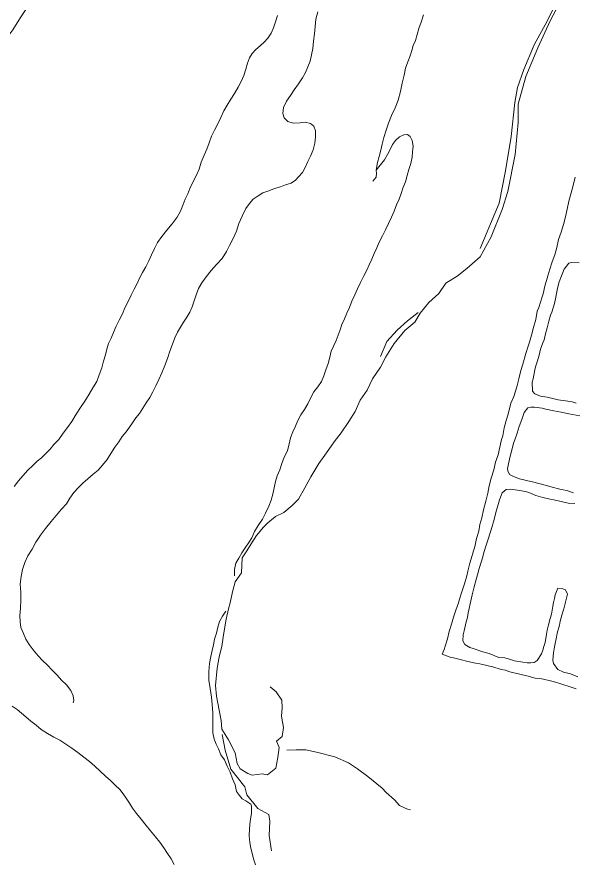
# Model space of a CAD drawing. Extents: x 683321 to 688873, y 7661944 to 7668387.
# Drawn here: x 687525.4 to 687704.5, y 7665351.7 to 7665624.4 of the extents above; entities that cross this region are included whole.
import ezdxf

# ---------------------------------------------------------------- set-up
doc = ezdxf.new("R2010")
doc.units = 0
doc.header["$MEASUREMENT"] = 0
doc.layers.add('01 CRESTA_Line', color=3, linetype='Continuous', lineweight=20)

msp = doc.modelspace()

# ---------------------------------------------------------------- linework, layer by layer
at = {"layer": '01 CRESTA_Line'}
for points in [[(687701.12, 7665630.77, 4238.8), (687697.17, 7665623.14, 4239.1), (687693.15, 7665614.46, 4239.12), (687689.25, 7665605.27, 4239.1), (687686.76, 7665596.38, 4238.61), (687686.8, 7665590.4, 4238.03), (687685.83, 7665580.17, 4238.51), (687683.5, 7665568.24, 4238.29), (687681.63, 7665562.45, 4238.02), (687678.07, 7665553.69, 4237.96), (687674.56, 7665547.22, 4238.34), (687670.24, 7665543.46, 4238.67), (687667.19, 7665540.96, 4238.23), (687663.51, 7665538.76, 4238.55), (687661.27, 7665535.42, 4238.06), (687658.05, 7665532.49, 4237.86), (687655.22, 7665529.02, 4238.07), (687653.49, 7665526.12, 4237.91), (687650.27, 7665523.51, 4237.51), (687646.89, 7665519.29, 4237.54), (687644.21, 7665515.01, 4237.72), (687642.5, 7665511.71, 4237.36), (687639.92, 7665507.88, 4237.69), (687638.18, 7665504.27, 4237.6), (687635.97, 7665501.05, 4238.1), (687634.26, 7665497.42, 4238.05), (687632.25, 7665494.16, 4237.92), (687629.84, 7665490.54, 4237.88), (687627.58, 7665487.7, 4237.65), (687625.05, 7665484.08, 4237.69), (687622.56, 7665480.7, 4237.37), (687620.02, 7665476.36, 4238.61), (687618.07, 7665472.82, 4238.62), (687616.04, 7665469.2, 4238.21), (687614.04, 7665467.13, 4238.23), (687611.3, 7665464.93, 4238.41), (687608.68, 7665463.59, 4238.58), (687606.23, 7665461.55, 4238.96), (687604.78, 7665460.19, 4239.1), (687602.5, 7665457.48, 4238.91), (687600.81, 7665454.78, 4238.19), (687599.44, 7665452.56, 4238.23), (687597.94, 7665450.32, 4238.01), (687597.69, 7665445.5, 4238.06), (687595.69, 7665442.58, 4238), (687594.8, 7665439.38, 4237.71), (687594.06, 7665435.82, 4237.95), (687593.56, 7665433.93, 4237.58), (687592.81, 7665430.51, 4237.42), (687591.9, 7665425.52, 4237.45), (687591.33, 7665421.8, 4237.57), (687590.48, 7665418.46, 4237.67), (687589.91, 7665414.78, 4237.64), (687589.37, 7665409.18, 4237.65), (687589.62, 7665405.82, 4237.67), (687590.45, 7665401.22, 4237.87), (687591.2, 7665397.9, 4238.25), (687591.41, 7665395.14, 4237.99), (687593.47, 7665391.72, 4238.08), (687595.64, 7665387.51, 4238.2), (687596.32, 7665384.09, 4237.47), (687597.28, 7665382.42, 4237.59), (687599.7, 7665380.93, 4237.3), (687601.14, 7665380.39, 4236.78), (687604.38, 7665380.75, 4236.89), (687606.09, 7665380.5, 4237.09), (687608.71, 7665382.63, 4236.66), (687609.36, 7665386.03, 4236.25), (687609.78, 7665389.21, 4235.91), (687608.95, 7665391.34, 4235.91), (687610.76, 7665392.82, 4235.85), (687611.25, 7665395.71, 4236.4), (687610.63, 7665399.34, 4236.44), (687610.75, 7665401.98, 4236.34), (687610.74, 7665404.54, 4236.08), (687608.81, 7665407.17, 4235.95), (687606.95, 7665408.77, 4235.51)], [(687528.47, 7665627.16, 4175.67), (687526.49, 7665624.2, 4175.29), (687523.99, 7665620.23, 4174.86), (687521.82, 7665617.31, 4174.57), (687519.68, 7665613.9, 4174.22), (687517.51, 7665610.2, 4173.84), (687515.57, 7665607.23, 4173.36), (687513.53, 7665604.17, 4173.06), (687511.33, 7665600.5, 4172.69), (687509.75, 7665597.17, 4172.3), (687507.71, 7665594.1, 4172.03), (687505.84, 7665591.41, 4171.6), (687503.7, 7665588.45, 4171.32), (687501.46, 7665585.24, 4170.93), (687499.57, 7665582.21, 4170.65), (687497.82, 7665579.36, 4170.3), (687495.79, 7665576.71, 4170), (687493.69, 7665574.32, 4169.64), (687491.47, 7665572.12, 4169.27), (687489.37, 7665570.48, 4168.96), (687488.03, 7665569.72, 4168.64)], [(687543.43, 7665403.6, 4208.06), (687543.74, 7665404.43, 4208.36), (687543.52, 7665405.86, 4208.63), (687542.68, 7665407.61, 4208.8), (687541.29, 7665409.4, 4208.96), (687539.69, 7665410.95, 4209.21), (687538.35, 7665412.55, 4209.52), (687536.76, 7665414.17, 4209.78), (687535.08, 7665415.85, 4210.1), (687533.55, 7665417.25, 4210.34), (687532.16, 7665418.79, 4210.41), (687530.57, 7665420.65, 4210.4), (687529.34, 7665422.44, 4210.38), (687528.26, 7665424.09, 4210.23), (687527.44, 7665425.96, 4210.17), (687526.65, 7665427.89, 4210.18), (687526.44, 7665429.65, 4210.26), (687526.25, 7665431.73, 4210.42), (687526.48, 7665434.14, 4210.67), (687526.59, 7665436.65, 4210.79), (687526.6, 7665439.21, 4210.83), (687526.39, 7665441.84, 4210.82), (687526.78, 7665444.25, 4210.89), (687527.15, 7665446.55, 4210.96), (687527.86, 7665448.75, 4210.95), (687528.86, 7665450.9, 4210.94), (687530.27, 7665453.1, 4210.91), (687531.48, 7665455.35, 4210.74), (687532.93, 7665457.55, 4210.65), (687534.57, 7665459.76, 4210.75), (687536.37, 7665461.97, 4210.82), (687537.95, 7665463.95, 4210.85), (687539.74, 7665465.96, 4210.95), (687541.31, 7665467.74, 4211.02), (687542.45, 7665469.51, 4210.98), (687543.65, 7665471.31, 4210.97), (687545.21, 7665472.9, 4211.07), (687546.59, 7665474.31, 4211.17), (687548.17, 7665475.75, 4211.16), (687549.94, 7665477.19, 4211.25), (687551.53, 7665478.56, 4211.25), (687552.97, 7665480.18, 4211.18), (687554.4, 7665481.97, 4211.09), (687555.61, 7665483.92, 4211.02), (687556.86, 7665485.91, 4210.94), (687558.19, 7665487.66, 4210.93), (687559.31, 7665489.37, 4210.91), (687560.53, 7665490.9, 4210.92), (687561.61, 7665492.32, 4210.92), (687562.6, 7665493.73, 4210.91), (687563.68, 7665495.39, 4210.85), (687564.88, 7665496.76, 4210.86), (687565.87, 7665498.44, 4210.87), (687566.99, 7665500.18, 4210.88), (687568.19, 7665501.97, 4210.82), (687569.18, 7665503.74, 4210.84), (687570.07, 7665505.66, 4210.82), (687571.04, 7665507.67, 4210.78), (687572.06, 7665509.85, 4210.73), (687573.05, 7665512.18, 4210.78), (687573.85, 7665514.49, 4210.78), (687574.63, 7665516.88, 4210.8), (687575.45, 7665519.08, 4210.86), (687576.24, 7665521.11, 4210.87), (687577.05, 7665522.9, 4210.92), (687578.05, 7665524.56, 4211.1), (687579.05, 7665526.18, 4211.24), (687580.04, 7665527.76, 4211.33), (687581.03, 7665529.43, 4211.36), (687581.83, 7665531.14, 4211.35), (687582.44, 7665533.01, 4211.17), (687583.07, 7665535.01, 4210.92), (687583.88, 7665537.02, 4210.7), (687584.89, 7665538.78, 4210.66), (687586.31, 7665540.76, 4210.64), (687587.91, 7665542.76, 4210.6), (687589.67, 7665544.75, 4210.68), (687591.47, 7665546.7, 4210.86), (687592.86, 7665548.91, 4210.91), (687593.84, 7665550.9, 4210.89), (687595.03, 7665553.11, 4210.95), (687596.04, 7665555.5, 4210.87), (687596.84, 7665557.92, 4210.71), (687597.87, 7665560.33, 4210.59), (687599.07, 7665562.72, 4210.57), (687600.26, 7665564.36, 4210.7), (687601.5, 7665565.78, 4210.73), (687603.02, 7665566.81, 4210.84), (687604.58, 7665567.8, 4210.94), (687606.47, 7665568.41, 4211.03), (687608.32, 7665569.18, 4210.97), (687610.22, 7665569.77, 4210.89), (687611.91, 7665570.37, 4210.87), (687613.73, 7665570.96, 4210.8), (687615.05, 7665571.9, 4210.61), (687616.21, 7665573.08, 4210.48), (687617.31, 7665574.39, 4210.54), (687618.29, 7665576.15, 4210.5), (687619.1, 7665577.88, 4210.55), (687619.97, 7665579.64, 4210.7), (687620.76, 7665581.68, 4210.82), (687621.33, 7665583.76, 4210.93), (687621.53, 7665585.76, 4211), (687621.51, 7665587.78, 4211.06), (687621.03, 7665589.28, 4211.07), (687619.94, 7665590.08, 4211.02), (687618.35, 7665590.51, 4211.03), (687616.55, 7665590.37, 4210.89), (687614.38, 7665590.21, 4210.83), (687612.59, 7665590.79, 4210.77), (687611.47, 7665591.96, 4210.79), (687611.05, 7665593.32, 4210.89), (687611.26, 7665595.32, 4211.08), (687612.23, 7665597.34, 4211.22), (687613.45, 7665599.14, 4211.31), (687614.68, 7665600.96, 4211.35), (687616.1, 7665602.87, 4211.38), (687617.31, 7665604.81, 4211.39), (687618.3, 7665606.59, 4211.47), (687619.08, 7665608.35, 4211.52), (687619.85, 7665610.17, 4211.67), (687620.24, 7665612.23, 4211.72), (687620.63, 7665614.28, 4211.78), (687620.85, 7665616.67, 4211.69), (687621.25, 7665618.94, 4211.83), (687621.45, 7665621.31, 4211.89), (687621.66, 7665623.74, 4211.83), (687622.27, 7665626.11, 4211.89)], [(687674.62, 7665549.9, 4238.2), (687680.72, 7665564.5, 4238.34), (687682.77, 7665574.92, 4238.78), (687684.61, 7665585.99, 4238.22), (687685.75, 7665596.85, 4238.49), (687686.58, 7665601.7, 4238.8), (687688.68, 7665607.49, 4239.07), (687691.98, 7665615.46, 4239.18), (687696.15, 7665623.09, 4239.07), (687698.4, 7665627.72, 4238.74)], [(687524.52, 7665473.26, 4203.46), (687525.89, 7665475.11, 4203.39), (687527.29, 7665476.74, 4203.46), (687528.92, 7665478.56, 4203.46), (687530.49, 7665479.98, 4203.47), (687531.88, 7665481.38, 4203.48), (687533.26, 7665482.5, 4203.47), (687534.66, 7665483.88, 4203.42), (687536.03, 7665485.25, 4203.34), (687537.27, 7665486.8, 4203.2), (687538.88, 7665488.4, 4203.14), (687540.3, 7665490.45, 4202.97), (687541.69, 7665492.22, 4202.76), (687543.08, 7665494.22, 4202.58), (687544.46, 7665496.58, 4202.35), (687545.82, 7665498.74, 4202.22), (687547.22, 7665500.78, 4202.15), (687548.63, 7665503, 4202.09), (687549.83, 7665505.04, 4202.07), (687551.05, 7665507.07, 4202.11), (687551.85, 7665509.26, 4201.95), (687552.69, 7665511.49, 4201.9), (687553.3, 7665513.65, 4201.73), (687553.9, 7665515.65, 4201.59), (687554.3, 7665517.44, 4201.37), (687554.91, 7665519.25, 4201.21), (687555.67, 7665521.07, 4201.09), (687556.45, 7665522.88, 4201.07), (687557.28, 7665524.87, 4200.96), (687558.26, 7665526.82, 4200.96), (687559.33, 7665528.84, 4200.97), (687560.13, 7665530.81, 4200.9), (687561.14, 7665532.86, 4200.79), (687562.12, 7665534.84, 4200.7), (687563.12, 7665536.77, 4200.67), (687564.05, 7665538.58, 4200.63), (687564.86, 7665540.38, 4200.51), (687565.86, 7665542.17, 4200.55), (687566.84, 7665543.97, 4200.63), (687567.84, 7665545.88, 4200.59), (687568.66, 7665547.85, 4200.49), (687569.65, 7665549.84, 4200.46), (687570.67, 7665551.84, 4200.46), (687572.07, 7665553.71, 4200.47), (687573.62, 7665555.8, 4200.57), (687575.34, 7665557.87, 4200.69), (687576.93, 7665559.94, 4200.91), (687578.1, 7665561.94, 4200.86), (687578.91, 7665564.05, 4200.85), (687579.56, 7665565.81, 4200.91), (687580.41, 7665567.49, 4201), (687581.02, 7665569.24, 4201.02), (687582.03, 7665571.25, 4201.18), (687583.05, 7665573.28, 4201.27), (687584.04, 7665575.45, 4201.3), (687584.67, 7665577.73, 4201.22), (687585.67, 7665579.9, 4201.15), (687586.48, 7665581.89, 4201.06), (687587.26, 7665583.87, 4200.99), (687588.05, 7665586.02, 4200.94), (687589.04, 7665588.02, 4201.07), (687590.04, 7665590.03, 4201.21), (687591.03, 7665592.02, 4201.39), (687592.05, 7665594.21, 4201.53), (687593.07, 7665596.07, 4201.69), (687594.25, 7665597.91, 4201.78), (687595.43, 7665599.77, 4201.87), (687596.61, 7665601.83, 4201.93), (687597.59, 7665603.66, 4201.97), (687598.42, 7665605.58, 4201.81), (687599.1, 7665607.59, 4201.66), (687599.63, 7665609.5, 4201.59), (687600.25, 7665611.24, 4201.66), (687601.16, 7665612.63, 4201.83), (687602.32, 7665613.95, 4202.28), (687603.67, 7665615.12, 4202.98), (687604.96, 7665616.33, 4203.48), (687606.16, 7665617.58, 4203.88), (687607.25, 7665619.16, 4204.28), (687608.04, 7665620.89, 4204.43), (687608.63, 7665622.83, 4204.38), (687609.26, 7665624.86, 4204.34)], [(687595.39, 7665444.49, 4236.32), (687595.39, 7665446.57, 4236.3), (687595.82, 7665448.55, 4236.31), (687596.83, 7665450.25, 4236.43), (687597.83, 7665451.95, 4236.61), (687598.85, 7665453.53, 4236.86), (687600.05, 7665455.2, 4237.07), (687601.07, 7665456.77, 4237.3), (687601.87, 7665458.74, 4237.33), (687603.08, 7665460.71, 4237.29), (687604.47, 7665462.71, 4237.27), (687605.48, 7665464.7, 4237.14), (687606.45, 7665466.91, 4236.93), (687607.24, 7665468.89, 4236.81), (687607.83, 7665470.84, 4236.75), (687608.22, 7665472.86, 4236.54), (687608.61, 7665474.88, 4236.34), (687609.22, 7665476.66, 4236.36), (687610.04, 7665478.68, 4236.3), (687610.65, 7665480.72, 4236.04), (687611.45, 7665482.71, 4235.86), (687612.47, 7665484.72, 4235.83), (687613.07, 7665486.96, 4235.35), (687613.46, 7665488.95, 4234.81), (687614.26, 7665490.92, 4234.56), (687615.06, 7665492.74, 4234.42), (687615.86, 7665494.52, 4234.22), (687616.86, 7665496.32, 4234.18), (687618.04, 7665498.05, 4234.25), (687619.04, 7665499.89, 4234.15), (687620.04, 7665501.87, 4233.93), (687621.04, 7665503.69, 4233.81), (687622.24, 7665505.38, 4233.67), (687623.43, 7665507.08, 4233.55), (687624.22, 7665508.87, 4233.28), (687624.81, 7665510.86, 4232.95), (687625.6, 7665512.84, 4232.74), (687626.2, 7665514.86, 4232.56), (687626.62, 7665516.85, 4232.27), (687627.42, 7665518.65, 4232.19), (687628.22, 7665520.23, 4232.15), (687628.82, 7665522, 4231.85), (687629.43, 7665523.65, 4231.67), (687630.05, 7665525.44, 4231.42), (687630.85, 7665527.23, 4231.28), (687631.64, 7665529.07, 4231.12), (687632.45, 7665530.91, 4231.01), (687633.24, 7665532.94, 4230.79), (687634.22, 7665534.94, 4230.8), (687635.04, 7665536.94, 4230.57), (687636.04, 7665538.93, 4230.39), (687637.04, 7665540.92, 4230.16), (687638.03, 7665542.86, 4229.91), (687638.84, 7665544.66, 4229.51), (687639.64, 7665546.48, 4229.22), (687640.44, 7665548.28, 4228.9), (687641.25, 7665550.08, 4228.59), (687642.06, 7665551.93, 4228.24), (687643.06, 7665553.92, 4228), (687644.05, 7665555.9, 4227.7), (687645.06, 7665557.92, 4227.44), (687646.05, 7665559.92, 4227.22), (687646.86, 7665561.93, 4226.88), (687647.66, 7665563.94, 4226.56), (687648.48, 7665565.76, 4226.39), (687649.08, 7665567.56, 4226.06), (687649.68, 7665569.36, 4225.7), (687650.47, 7665571.37, 4225.46), (687651.06, 7665573.36, 4225.1), (687651.64, 7665575.35, 4224.79), (687652.22, 7665577.28, 4224.61), (687652.62, 7665579.28, 4224.36), (687652.83, 7665581.05, 4224.09), (687653.03, 7665582.84, 4223.86), (687652.64, 7665584.66, 4223.18), (687652.04, 7665585.91, 4222.47), (687651.14, 7665586.57, 4221.8), (687649.97, 7665586.5, 4221.16), (687648.54, 7665585.88, 4220.64), (687647.35, 7665584.69, 4220.4), (687646.35, 7665583.39, 4220.29), (687645.62, 7665581.77, 4220.26), (687644.76, 7665580.13, 4220.36), (687643.81, 7665578.41, 4220.4), (687641.07, 7665575.15, 4220.53), (687641.55, 7665577.61, 4220.72), (687642.05, 7665579.53, 4220.71), (687642.53, 7665581.51, 4220.68), (687643.04, 7665583.43, 4220.68), (687643.53, 7665585.64, 4220.68), (687644.27, 7665587.96, 4220.98), (687645.04, 7665590.22, 4221.27), (687646.04, 7665592.7, 4221.54), (687647.21, 7665595.15, 4221.71), (687648.19, 7665597.63, 4221.71), (687648.94, 7665600.4, 4221.7), (687649.47, 7665603.12, 4221.51), (687650.06, 7665605.72, 4221.33), (687650.57, 7665607.95, 4221.25), (687651.3, 7665609.97, 4221.1), (687652.02, 7665611.86, 4221.2), (687652.52, 7665613.61, 4221.4), (687653.03, 7665615.22, 4221.48), (687653.79, 7665616.87, 4221.73), (687654.3, 7665618.73, 4221.76), (687654.81, 7665620.73, 4221.7), (687655.56, 7665622.7, 4221.73), (687656.3, 7665625.14, 4221.65)], [(687640.03, 7665571.6, 4220.54), (687641.11, 7665572.87, 4221.03), (687641.16, 7665573.99, 4220.81), (687641.07, 7665575.15, 4220.53)], [(687705.17, 7665572.83, 4241.41), (687704.49, 7665570.21, 4241.4), (687703.86, 7665567.76, 4241.34), (687703.18, 7665565.14, 4241.24), (687702.59, 7665562.54, 4241.24), (687702.11, 7665560.05, 4241.18), (687701.38, 7665557.64, 4241.07), (687700.62, 7665555.14, 4240.91), (687699.76, 7665552.8, 4240.91), (687699.23, 7665550.2, 4240.95), (687698.63, 7665547.82, 4240.94), (687697.8, 7665545.54, 4240.76), (687697.04, 7665543.22, 4240.77), (687696.36, 7665541.07, 4240.78), (687695.4, 7665537.73, 4240.85), (687694.88, 7665535.33, 4240.93), (687694.58, 7665534.28, 4240.97), (687693.47, 7665530.86, 4241.06), (687692.96, 7665529.66, 4241.13), (687692.46, 7665527.08, 4241.27), (687691.76, 7665524.5, 4241.26), (687691.1, 7665521.98, 4241.23), (687690.42, 7665519.7, 4241.17), (687690.08, 7665518.44, 4241.19), (687689.24, 7665516.03, 4241.21), (687688.28, 7665512.61, 4241.13), (687687.65, 7665510.6, 4241.2), (687686.98, 7665507.91, 4241.12), (687686.42, 7665505.4, 4241.14), (687685.42, 7665502.28, 4241.01), (687684.47, 7665500.07, 4241.09), (687683.61, 7665496.58, 4240.9), (687683, 7665494.48, 4241.1), (687682.32, 7665492.16, 4241.16), (687681.84, 7665489.62, 4241.09), (687681.49, 7665488.37, 4241.21), (687680.95, 7665485.9, 4241.17), (687680.37, 7665483.5, 4241.22), (687679.55, 7665481.12, 4241.11), (687678.93, 7665478.61, 4241.09), (687678.08, 7665475.98, 4241.11), (687677.52, 7665473.53, 4241.05), (687677.05, 7665471.17, 4241.09), (687676.35, 7665468.54, 4241.15), (687675.65, 7665465.8, 4241.09), (687675.06, 7665463.19, 4241.03), (687674.51, 7665461.01, 4241.06), (687674.09, 7665458.92, 4241.07), (687673.42, 7665456.48, 4241.06), (687672.81, 7665453.85, 4241.07), (687672.42, 7665452.58, 4241.07), (687671.69, 7665449.94, 4241.07), (687671.27, 7665448.58, 4241.13), (687670.62, 7665445.96, 4241.11), (687670.32, 7665444.52, 4241.13), (687669.48, 7665441.98, 4241.07), (687668.7, 7665439.38, 4241.04), (687667.94, 7665436.95, 4240.97), (687667.6, 7665435.84, 4240.98), (687666.71, 7665433.51, 4240.94), (687665.98, 7665431.18, 4240.92), (687665.32, 7665428.92, 4240.85), (687664.61, 7665426.64, 4240.85), (687664.04, 7665424.27, 4240.85), (687663.3, 7665421.87, 4240.83), (687662.99, 7665420.84, 4240.82), (687662.32, 7665419.3, 4240.7), (687664.88, 7665418.38, 4240.66), (687666.02, 7665418.16, 4240.74), (687668.15, 7665417.6, 4240.71), (687670.62, 7665416.98, 4240.68), (687673.1, 7665416.43, 4240.68), (687674.43, 7665416.17, 4240.68), (687675.83, 7665415.86, 4240.79), (687677.18, 7665415.58, 4240.81), (687678.62, 7665415.19, 4240.76), (687681.34, 7665414.41, 4240.72), (687682.75, 7665414.11, 4240.75), (687684.09, 7665413.65, 4240.7), (687685.46, 7665413.32, 4240.69), (687686.88, 7665412.99, 4240.7), (687688.26, 7665412.67, 4240.79), (687689.61, 7665412.33, 4240.75), (687692.27, 7665411.57, 4240.78), (687693.67, 7665411.43, 4240.74), (687695, 7665411.26, 4240.71), (687697.62, 7665410.6, 4240.71), (687698.89, 7665410.23, 4240.67), (687700.2, 7665409.81, 4240.66), (687701.52, 7665409.43, 4240.63), (687702.88, 7665409, 4240.6), (687705.48, 7665408.11, 4240.52)], [(687705.49, 7665500.11, 4240.97), (687704.21, 7665500.49, 4240.92), (687702.04, 7665500.87, 4241.06), (687699.65, 7665501.2, 4241.01), (687698.43, 7665501.5, 4241.01), (687696.2, 7665502.08, 4241), (687694.03, 7665502.36, 4240.96), (687692.17, 7665503.15, 4241.02), (687691.4, 7665503.95, 4241.02), (687691.37, 7665506.86, 4240.91), (687691.63, 7665507.93, 4240.94), (687692.18, 7665510.79, 4240.91), (687692.43, 7665511.79, 4241.03), (687693, 7665513.71, 4241.04), (687693.6, 7665515.53, 4241.18), (687694.04, 7665517.47, 4241.1), (687694.78, 7665519.48, 4240.99), (687695.15, 7665520.5, 4241.1), (687695.63, 7665522.41, 4241.12), (687696.16, 7665524.37, 4241.18), (687696.73, 7665526.5, 4241), (687697.26, 7665528.38, 4240.98), (687697.66, 7665529.41, 4240.93), (687698.48, 7665532.17, 4240.95), (687698.92, 7665534.22, 4240.91), (687699.51, 7665537.08, 4240.97), (687700, 7665539.13, 4240.9), (687700.79, 7665541.12, 4240.9), (687701.62, 7665543.21, 4240.76), (687703.15, 7665545.16, 4240.97), (687703.99, 7665545.34, 4241.04), (687706.5, 7665545.22, 4241.31)], [(687654.55, 7665529.29, 4239.74), (687651.2, 7665526.59, 4239.64), (687647.8, 7665523.56, 4239.54), (687644.52, 7665519.94, 4239.48), (687642.45, 7665515.15, 4239.6)], [(687704.6, 7665471.21, 4241.32), (687702.51, 7665471.97, 4241.29), (687701.34, 7665472.23, 4241.29), (687700.22, 7665472.37, 4241.29), (687697.76, 7665473.02, 4241.35), (687695.92, 7665473.62, 4241.3), (687693.02, 7665474.31, 4241.27), (687691.85, 7665474.64, 4241.34), (687689.47, 7665475.15, 4241.26), (687687.23, 7665475.76, 4241.15), (687685.28, 7665476.45, 4241.18), (687684.06, 7665477.16, 4241.09), (687683.51, 7665478.31, 4241.04), (687683.38, 7665479.06, 4241.14), (687683.89, 7665481.55, 4241.27), (687684.18, 7665482.6, 4241.2), (687684.76, 7665484.96, 4241.24), (687685.36, 7665487.18, 4241.17), (687685.77, 7665488.28, 4241.19), (687686.54, 7665490.39, 4241.18), (687687.16, 7665492.58, 4241.11), (687688.02, 7665494.8, 4241.13), (687688.74, 7665497.04, 4241.03), (687689.96, 7665498.58, 4241.05), (687690.86, 7665498.79, 4241.02), (687692.04, 7665498.79, 4241.06), (687694.5, 7665498.46, 4241.08), (687695.76, 7665498.18, 4241.05), (687698.34, 7665497.68, 4241.12), (687699.53, 7665497.43, 4241.11), (687700.71, 7665497.22, 4241.11), (687703.15, 7665496.65, 4241.12), (687706.63, 7665495.98, 4241.16)], [(687706.03, 7665412.02, 4240.43), (687703.64, 7665412.93, 4240.47), (687701.46, 7665413.51, 4240.56), (687699.64, 7665414.41, 4240.52), (687698.22, 7665416.28, 4240.59), (687697.99, 7665417.36, 4240.73), (687698.18, 7665419.76, 4240.78), (687698.39, 7665421.02, 4240.8), (687698.61, 7665422.22, 4240.83), (687699.2, 7665424.8, 4240.86), (687699.41, 7665426.04, 4240.89), (687700.13, 7665428.62, 4240.97), (687700.35, 7665429.92, 4241.01), (687701.13, 7665432.58, 4240.92), (687701.5, 7665433.87, 4240.85), (687701.83, 7665435.16, 4240.87), (687702.5, 7665437.72, 4240.87), (687702.74, 7665438.64, 4240.89), (687702.04, 7665439.98, 4240.81), (687701.22, 7665440.34, 4240.82), (687699.64, 7665440.53, 4240.67), (687698.75, 7665438.38, 4240.75), (687698.47, 7665437.2, 4240.75), (687698.21, 7665435.97, 4240.78), (687698.02, 7665434.74, 4240.85), (687697.52, 7665432.13, 4240.92), (687697.17, 7665430.81, 4240.89), (687696.47, 7665428.26, 4240.92), (687696.18, 7665426.99, 4240.94), (687695.97, 7665425.69, 4240.93), (687695.5, 7665423.05, 4240.82), (687695.12, 7665421.73, 4240.81), (687694.76, 7665420.56, 4240.83), (687694.33, 7665419.36, 4240.78), (687692.9, 7665417.21, 4240.86), (687691.96, 7665416.66, 4240.85), (687690.92, 7665416.5, 4240.83), (687689.66, 7665416.5, 4240.76), (687688.3, 7665416.69, 4240.73), (687685.58, 7665417.19, 4240.75), (687684.34, 7665417.62, 4240.67), (687682.48, 7665418.08, 4240.63), (687680.56, 7665418.24, 4240.74), (687677.42, 7665419.47, 4240.79), (687675.41, 7665420.04, 4240.8), (687672.34, 7665421.09, 4240.75), (687671.28, 7665421.45, 4240.79), (687669.58, 7665422.44, 4240.74), (687668.95, 7665423.58, 4240.81), (687669.05, 7665425.56, 4240.87), (687669.4, 7665426.84, 4240.9), (687670.09, 7665429.73, 4240.99), (687670.45, 7665431.15, 4241), (687670.7, 7665432.57, 4241.12), (687671.08, 7665434.03, 4241.06), (687671.37, 7665435.49, 4241.14), (687671.99, 7665438.35, 4241.17), (687672.32, 7665439.65, 4241.14), (687672.67, 7665440.92, 4241.17), (687673.4, 7665443.75, 4241.24), (687673.83, 7665445.2, 4241.31), (687674.17, 7665446.58, 4241.34), (687675, 7665449.25, 4241.26), (687675.43, 7665450.65, 4241.21), (687675.8, 7665451.99, 4241.28), (687676.64, 7665454.72, 4241.2), (687676.99, 7665456.02, 4241.17), (687677.91, 7665458.67, 4241.2), (687678.32, 7665460.02, 4241.22), (687679.08, 7665462.69, 4241.16), (687679.7, 7665465.28, 4241.21), (687680.47, 7665467.75, 4241.14), (687680.82, 7665468.96, 4241.19), (687681.69, 7665471.18, 4241.17), (687682.91, 7665472.27, 4241.12), (687684.27, 7665472.41, 4241.1), (687686.57, 7665472.11, 4241.09), (687689.19, 7665471.71, 4241.22), (687690.29, 7665471.35, 4241.17), (687692.53, 7665470.34, 4241.21), (687694.73, 7665469.77, 4241.21), (687697.11, 7665469.23, 4241.23), (687698.34, 7665468.93, 4241.16), (687700.62, 7665468.4, 4241.25), (687702.97, 7665467.89, 4241.3), (687705.02, 7665467.82, 4241.29)], [(687602.21, 7665351.5, 4233.24), (687601.6, 7665353.42, 4233.21), (687601.08, 7665355.27, 4233.13), (687600.68, 7665356.88, 4233.13), (687600.35, 7665358.7, 4233.1), (687600.12, 7665360.79, 4233.15), (687600.32, 7665363.11, 4233.21), (687600.52, 7665365.57, 4233.29), (687600.89, 7665367.97, 4233.36), (687600.93, 7665370.38, 4233.71), (687600.73, 7665370.98, 4233.71), (687599.1, 7665372.13, 4233.61), (687597.92, 7665372.74, 4233.68), (687597.02, 7665373.75, 4233.98), (687596.04, 7665375.08, 4234.17), (687595.62, 7665377.25, 4234.67), (687594.82, 7665379.19, 4234.91), (687594.02, 7665381.27, 4235.15), (687593.04, 7665383.27, 4235.24), (687592.27, 7665385.25, 4235.41), (687591.09, 7665386.91, 4235.53), (687590.29, 7665388.78, 4235.74), (687589.5, 7665390.36, 4235.76), (687588.88, 7665391.97, 4235.76), (687588.44, 7665393.97, 4235.81), (687588.43, 7665396.01, 4235.89), (687588.42, 7665398.15, 4235.89), (687588.42, 7665400.46, 4236.04), (687588.21, 7665403.07, 4235.99), (687588, 7665405.44, 4235.89), (687587.62, 7665408.19, 4235.74), (687587.22, 7665410.95, 4235.54), (687587.22, 7665413.76, 4235.5), (687587.44, 7665416.32, 4235.53), (687587.84, 7665418.54, 4235.68), (687588.25, 7665420.52, 4235.71), (687588.65, 7665422.35, 4235.67), (687589.05, 7665424.13, 4235.6), (687589.63, 7665426.02, 4235.71), (687590.03, 7665428.01, 4235.67), (687590.64, 7665429.82, 4235.75), (687591.63, 7665431.52, 4235.87), (687592.61, 7665433.15, 4235.91)], [(687576.04, 7665351.6, 4216.59), (687575.03, 7665353.36, 4216.08), (687573.84, 7665355.17, 4215.51), (687572.63, 7665356.95, 4214.95), (687571.42, 7665358.75, 4214.4), (687570.02, 7665360.54, 4213.85), (687568.42, 7665362.38, 4213.26), (687567.02, 7665364.18, 4212.81), (687565.43, 7665366.17, 4212.41), (687563.83, 7665367.97, 4211.96), (687562.62, 7665369.7, 4211.55), (687561.57, 7665371.37, 4211.22), (687560.55, 7665372.94, 4210.87), (687559.56, 7665374.31, 4210.56), (687558.55, 7665375.73, 4210.29), (687557.05, 7665377.12, 4210.02), (687555.52, 7665378.59, 4209.79), (687553.89, 7665379.99, 4209.56), (687552.21, 7665381.59, 4209.28), (687550.43, 7665383.2, 4209.06), (687548.74, 7665384.73, 4208.84), (687546.96, 7665386.17, 4208.64), (687545.01, 7665387.69, 4208.43), (687543.05, 7665389.03, 4208.28), (687541.08, 7665390.35, 4208.1), (687539.22, 7665391.64, 4207.91), (687537.2, 7665392.61, 4207.71), (687535.2, 7665393.71, 4207.49), (687533.22, 7665395.04, 4207.29), (687531.51, 7665396.46, 4207.1), (687529.79, 7665397.69, 4206.89), (687528.2, 7665399.11, 4206.67), (687526.81, 7665400.32, 4206.49), (687525.41, 7665401.48, 4206.25), (687523.87, 7665402.55, 4205.99)], [(687607.33, 7665356, 4237.38), (687606.6, 7665360.88, 4237.33), (687606.86, 7665365.55, 4237.4), (687606.49, 7665367.67, 4237.28), (687602.94, 7665369.57, 4236.68), (687599.37, 7665373.98, 4236.63), (687598.77, 7665376.6, 4236.57), (687594.26, 7665382.26, 4236.68), (687592.43, 7665388.43, 4236.94), (687591.49, 7665393.42, 4236.94)], [(687612.28, 7665388.4, 4236.11), (687615.33, 7665388.52, 4236.35), (687618.46, 7665388.49, 4236.52), (687621.85, 7665387.73, 4236.73), (687627.75, 7665386.24, 4237.24), (687632.2, 7665384.34, 4237.15), (687635.04, 7665382.34, 4236.99), (687638.4, 7665379.94, 4237), (687642.96, 7665376.11, 4237.41), (687644.28, 7665374.78, 4237.6), (687646.95, 7665372.38, 4237.81), (687648.59, 7665370.61, 4237.49), (687651.15, 7665369.4, 4237.84), (687652.17, 7665369.16, 4237.41)]]:
    msp.add_polyline3d(points, dxfattribs=at)

doc.saveas('drawing.dxf')
